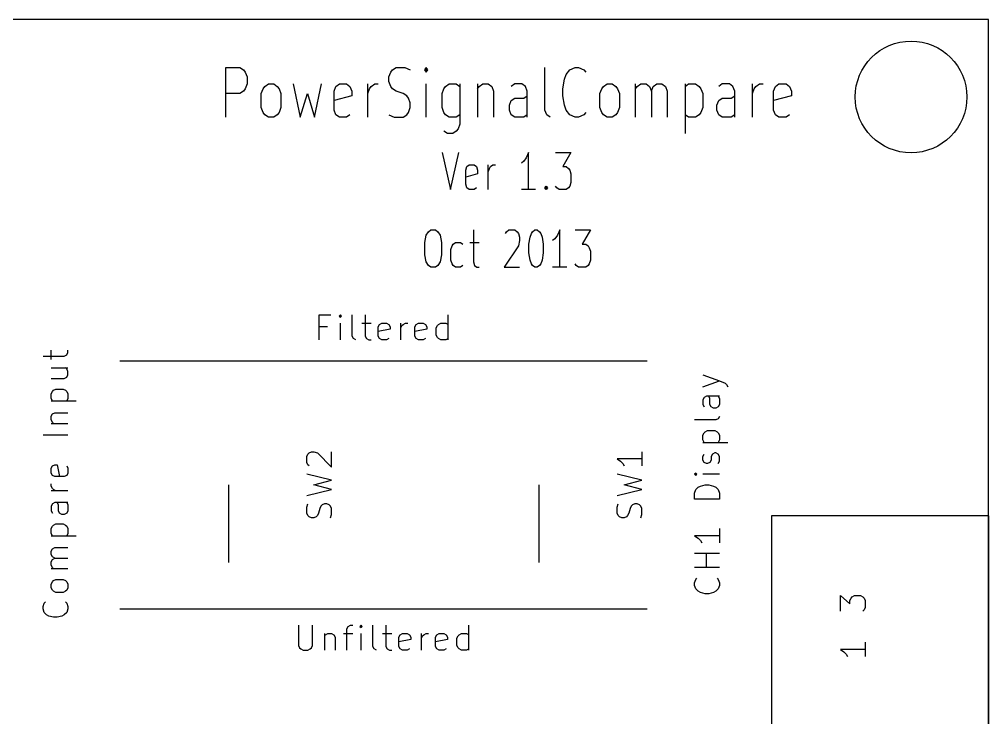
# Model space of a CAD drawing. Header units: inches. Extents: x -0.01 to 4.25, y 0 to 2.25.
# Drawn here: x 2.688 to 4.25, y 1.125 to 2.25 of the extents above; entities that cross this region are included whole.
import ezdxf

# ---------------------------------------------------------------- set-up
doc = ezdxf.new("R2010")
doc.units = ezdxf.units.IN
doc.layers.add('BLACK', color=1, linetype='CONTINUOUS')

msp = doc.modelspace()

# ---------------------------------------------------------------- linework, layer by layer
at = {"layer": 'BLACK'}
for p, q in [((4.25, 2.25), (0, 2.25)), ((4.25, 0), (4.25, 2.25)), ((3.0208, 2.0926), (3.0208, 2.1726)), ((3.0208, 2.1726), (3.0436, 2.1726)), ((3.0436, 2.1726), (3.0494, 2.1688)), ((3.2893, 2.1688), (3.2951, 2.1726)), ((3.2951, 2.1726), (3.3093, 2.1726)), ((3.3093, 2.1726), (3.3179, 2.1688)), ((3.3436, 2.1726), (3.3407, 2.1688)), ((3.3464, 2.1688), (3.3436, 2.1726)), ((3.3436, 2.1726), (3.3436, 2.165)), ((3.5351, 2.104), (3.5351, 2.1726)), ((3.5751, 2.1688), (3.5836, 2.1726)), ((3.5836, 2.1726), (3.5893, 2.1726)), ((3.5893, 2.1726), (3.5979, 2.1688)), ((3.0494, 2.1688), (3.0522, 2.165)), ((3.0522, 2.165), (3.0551, 2.1574)), ((3.0551, 2.1574), (3.0551, 2.146)), ((3.2836, 2.1574), (3.2865, 2.165)), ((3.2836, 2.1498), (3.2836, 2.1574)), ((3.2865, 2.165), (3.2893, 2.1688)), ((3.3407, 2.1688), (3.3436, 2.165)), ((3.3436, 2.165), (3.3464, 2.1688)), ((3.5665, 2.1536), (3.5693, 2.1612)), ((3.5693, 2.1612), (3.5751, 2.1688)), ((3.5979, 2.1688), (3.6008, 2.165)), ((3.0551, 2.146), (3.0522, 2.1383)), ((3.0808, 2.1383), (3.0836, 2.1421)), ((3.0836, 2.1421), (3.0894, 2.146)), ((3.0894, 2.146), (3.0979, 2.146)), ((3.0979, 2.146), (3.1036, 2.1421)), ((3.1036, 2.1421), (3.1065, 2.1383)), ((3.1294, 2.146), (3.1408, 2.0926)), ((3.1637, 2.0926), (3.1751, 2.146)), ((3.1951, 2.1345), (3.198, 2.1421)), ((3.198, 2.1421), (3.2037, 2.146)), ((3.2037, 2.146), (3.2151, 2.146)), ((3.2151, 2.146), (3.2208, 2.1421)), ((3.2208, 2.1421), (3.2237, 2.1345)), ((3.2494, 2.0926), (3.2494, 2.146)), ((3.2522, 2.1383), (3.2551, 2.1421)), ((3.2551, 2.1421), (3.2608, 2.146)), ((3.2608, 2.146), (3.2665, 2.146)), ((3.2865, 2.1421), (3.2836, 2.1498)), ((3.2893, 2.1383), (3.2865, 2.1421)), ((3.3436, 2.0926), (3.3436, 2.146)), ((3.3722, 2.1383), (3.375, 2.1421)), ((3.375, 2.1421), (3.3808, 2.146)), ((3.3808, 2.146), (3.3922, 2.146)), ((3.3922, 2.146), (3.3979, 2.1421)), ((3.3979, 2.146), (3.3979, 2.0812)), ((3.4265, 2.146), (3.4265, 2.0926)), ((3.4265, 2.1383), (3.4293, 2.1421)), ((3.4293, 2.1421), (3.4351, 2.146)), ((3.4351, 2.146), (3.4436, 2.146)), ((3.4436, 2.146), (3.4493, 2.1421)), ((3.4493, 2.1421), (3.4522, 2.1345)), ((3.4865, 2.146), (3.4808, 2.1421)), ((3.4979, 2.146), (3.4865, 2.146)), ((3.5036, 2.1421), (3.4979, 2.146)), ((3.5065, 2.1345), (3.5036, 2.1421)), ((3.5636, 2.1383), (3.5665, 2.1536)), ((3.6265, 2.1383), (3.6293, 2.1421)), ((3.6293, 2.1421), (3.6351, 2.146)), ((3.6351, 2.146), (3.6436, 2.146)), ((3.6436, 2.146), (3.6493, 2.1421)), ((3.6493, 2.1421), (3.6522, 2.1383)), ((3.6808, 2.0926), (3.6808, 2.146)), ((3.6808, 2.1383), (3.6836, 2.1421)), ((3.6836, 2.1421), (3.6894, 2.146)), ((3.6894, 2.146), (3.6979, 2.146)), ((3.6979, 2.146), (3.7036, 2.1421)), ((3.7036, 2.1421), (3.7065, 2.1345)), ((3.7065, 2.1345), (3.7094, 2.1421)), ((3.7094, 2.1421), (3.7151, 2.146)), ((3.7151, 2.146), (3.7236, 2.146)), ((3.7236, 2.146), (3.7294, 2.1421)), ((3.7294, 2.1421), (3.7322, 2.1345)), ((3.7608, 2.146), (3.7608, 2.066)), ((3.7608, 2.1421), (3.7665, 2.146)), ((3.7665, 2.146), (3.7779, 2.146)), ((3.7779, 2.146), (3.7836, 2.1421)), ((3.7836, 2.1421), (3.7865, 2.1383)), ((3.8208, 2.146), (3.8151, 2.1421)), ((3.8322, 2.146), (3.8208, 2.146)), ((3.8379, 2.1421), (3.8322, 2.146)), ((3.8408, 2.1345), (3.8379, 2.1421)), ((3.8694, 2.0926), (3.8694, 2.146)), ((3.8722, 2.1383), (3.8751, 2.1421)), ((3.8751, 2.1421), (3.8808, 2.146)), ((3.8808, 2.146), (3.8865, 2.146)), ((3.9036, 2.1345), (3.9065, 2.1421)), ((3.9065, 2.1421), (3.9122, 2.146)), ((3.9122, 2.146), (3.9236, 2.146)), ((3.9236, 2.146), (3.9293, 2.1421)), ((3.9293, 2.1421), (3.9322, 2.1345)), ((3.0436, 2.1307), (3.0208, 2.1307)), ((3.0494, 2.1345), (3.0436, 2.1307)), ((3.0522, 2.1383), (3.0494, 2.1345)), ((3.0779, 2.1307), (3.0808, 2.1383)), ((3.0779, 2.1079), (3.0779, 2.1307)), ((3.1065, 2.1383), (3.1094, 2.1307)), ((3.1094, 2.1307), (3.1094, 2.1079)), ((3.1408, 2.0926), (3.1522, 2.1307)), ((3.1522, 2.1307), (3.1637, 2.0926)), ((3.1951, 2.104), (3.1951, 2.1345)), ((3.2237, 2.1269), (3.1951, 2.1193)), ((3.2237, 2.1345), (3.2237, 2.1269)), ((3.2494, 2.1307), (3.2522, 2.1383)), ((3.2951, 2.1345), (3.2893, 2.1383)), ((3.3065, 2.1307), (3.2951, 2.1345)), ((3.3122, 2.1269), (3.3065, 2.1307)), ((3.3151, 2.1231), (3.3122, 2.1269)), ((3.3693, 2.1307), (3.3722, 2.1383)), ((3.3693, 2.1079), (3.3693, 2.1307)), ((3.4522, 2.1345), (3.4522, 2.0926)), ((3.5008, 2.1231), (3.5065, 2.1269)), ((3.5065, 2.0926), (3.5065, 2.1345)), ((3.5636, 2.1269), (3.5636, 2.1383)), ((3.5665, 2.1117), (3.5636, 2.1269)), ((3.6236, 2.1307), (3.6265, 2.1383)), ((3.6236, 2.1079), (3.6236, 2.1307)), ((3.6522, 2.1383), (3.6551, 2.1307)), ((3.6551, 2.1307), (3.6551, 2.1079)), ((3.7065, 2.1345), (3.7065, 2.0926)), ((3.7322, 2.1345), (3.7322, 2.0926)), ((3.7865, 2.1383), (3.7894, 2.1307)), ((3.7894, 2.1307), (3.7894, 2.1079)), ((3.8351, 2.1231), (3.8408, 2.1269)), ((3.8408, 2.0926), (3.8408, 2.1345)), ((3.8694, 2.1307), (3.8722, 2.1383)), ((3.9036, 2.104), (3.9036, 2.1345)), ((3.9322, 2.1269), (3.9036, 2.1193)), ((3.9322, 2.1345), (3.9322, 2.1269)), ((3.3179, 2.1155), (3.3151, 2.1231)), ((3.3179, 2.1079), (3.3179, 2.1155)), ((3.4779, 2.1117), (3.4808, 2.1193)), ((3.4779, 2.104), (3.4779, 2.1117)), ((3.4808, 2.1193), (3.4865, 2.1231)), ((3.4865, 2.1231), (3.5008, 2.1231)), ((3.5693, 2.104), (3.5665, 2.1117)), ((3.8122, 2.1117), (3.8151, 2.1193)), ((3.8122, 2.104), (3.8122, 2.1117)), ((3.8151, 2.1193), (3.8208, 2.1231)), ((3.8208, 2.1231), (3.8351, 2.1231)), ((3.0808, 2.1002), (3.0779, 2.1079)), ((3.0836, 2.0964), (3.0808, 2.1002)), ((3.0894, 2.0926), (3.0836, 2.0964)), ((3.1036, 2.0964), (3.0979, 2.0926)), ((3.1065, 2.1002), (3.1036, 2.0964)), ((3.1094, 2.1079), (3.1065, 2.1002)), ((3.198, 2.0964), (3.1951, 2.104)), ((3.2037, 2.0926), (3.198, 2.0964)), ((3.2208, 2.0964), (3.2151, 2.0926)), ((3.2836, 2.0964), (3.2922, 2.0926)), ((3.3065, 2.0926), (3.3122, 2.0964)), ((3.3122, 2.0964), (3.3151, 2.1002)), ((3.3151, 2.1002), (3.3179, 2.1079)), ((3.3722, 2.1002), (3.3693, 2.1079)), ((3.375, 2.0964), (3.3722, 2.1002)), ((3.3808, 2.0926), (3.375, 2.0964)), ((3.3979, 2.0964), (3.3922, 2.0926)), ((3.4808, 2.0964), (3.4779, 2.104)), ((3.4865, 2.0926), (3.4808, 2.0964)), ((3.5065, 2.0964), (3.5008, 2.0926)), ((3.5379, 2.0964), (3.5351, 2.104)), ((3.5437, 2.0926), (3.5379, 2.0964)), ((3.5751, 2.0964), (3.5693, 2.104)), ((3.5836, 2.0926), (3.5751, 2.0964)), ((3.5979, 2.0964), (3.5893, 2.0926)), ((3.6008, 2.1002), (3.5979, 2.0964)), ((3.6265, 2.1002), (3.6236, 2.1079)), ((3.6293, 2.0964), (3.6265, 2.1002)), ((3.6351, 2.0926), (3.6293, 2.0964)), ((3.6493, 2.0964), (3.6436, 2.0926)), ((3.6522, 2.1002), (3.6493, 2.0964)), ((3.6551, 2.1079), (3.6522, 2.1002)), ((3.7665, 2.0926), (3.7608, 2.0964)), ((3.7836, 2.0964), (3.7779, 2.0926)), ((3.7865, 2.1002), (3.7836, 2.0964)), ((3.7894, 2.1079), (3.7865, 2.1002)), ((3.8151, 2.0964), (3.8122, 2.104)), ((3.8208, 2.0926), (3.8151, 2.0964)), ((3.8408, 2.0964), (3.8351, 2.0926)), ((3.9065, 2.0964), (3.9036, 2.104)), ((3.9122, 2.0926), (3.9065, 2.0964)), ((3.9293, 2.0964), (3.9236, 2.0926)), ((3.0979, 2.0926), (3.0894, 2.0926)), ((3.2151, 2.0926), (3.2037, 2.0926)), ((3.2922, 2.0926), (3.3065, 2.0926)), ((3.3922, 2.0926), (3.3808, 2.0926)), ((3.3979, 2.0812), (3.395, 2.0736)), ((3.5008, 2.0926), (3.4865, 2.0926)), ((3.5893, 2.0926), (3.5836, 2.0926)), ((3.6436, 2.0926), (3.6351, 2.0926)), ((3.7779, 2.0926), (3.7665, 2.0926)), ((3.8351, 2.0926), (3.8208, 2.0926)), ((3.9236, 2.0926), (3.9122, 2.0926)), ((3.3779, 2.066), (3.3722, 2.0698)), ((3.3865, 2.066), (3.3779, 2.066)), ((3.3922, 2.0698), (3.3865, 2.066)), ((3.395, 2.0736), (3.3922, 2.0698)), ((3.3693, 2.0357), (3.3826, 1.9757)), ((3.3826, 1.9757), (3.396, 2.0357)), ((3.5084, 2.0357), (3.5046, 2.0271)), ((3.5084, 1.9757), (3.5084, 2.0357)), ((3.5522, 2.0357), (3.577, 2.0357)), ((3.577, 2.0357), (3.5636, 2.0129)), ((3.4093, 2.0129), (3.4131, 2.0157)), ((3.4131, 2.0157), (3.4208, 2.0157)), ((3.4208, 2.0157), (3.4246, 2.0129)), ((3.4436, 1.9757), (3.4436, 2.0157)), ((3.4474, 2.0129), (3.4512, 2.0157)), ((3.4512, 2.0157), (3.4551, 2.0157)), ((3.5008, 2.0214), (3.497, 2.0186)), ((3.5046, 2.0271), (3.5008, 2.0214)), ((3.4074, 2.0071), (3.4093, 2.0129)), ((3.4074, 1.9843), (3.4074, 2.0071)), ((3.4265, 2.0014), (3.4074, 1.9957)), ((3.4246, 2.0129), (3.4265, 2.0071)), ((3.4265, 2.0071), (3.4265, 2.0014)), ((3.4436, 2.0043), (3.4455, 2.01)), ((3.4455, 2.01), (3.4474, 2.0129)), ((3.5636, 2.0129), (3.5694, 2.0129)), ((3.5694, 2.0129), (3.5732, 2.01)), ((3.5732, 2.01), (3.5751, 2.0071)), ((3.5751, 2.0071), (3.577, 2.0014)), ((3.577, 2.0014), (3.577, 1.9871)), ((3.4093, 1.9786), (3.4074, 1.9843)), ((3.577, 1.9871), (3.5751, 1.9814)), ((3.4131, 1.9757), (3.4093, 1.9786)), ((3.4208, 1.9757), (3.4131, 1.9757)), ((3.4246, 1.9786), (3.4208, 1.9757)), ((3.5199, 1.9757), (3.497, 1.9757)), ((3.5351, 1.9786), (3.537, 1.9814)), ((3.537, 1.9757), (3.5351, 1.9786)), ((3.537, 1.9814), (3.5389, 1.9786)), ((3.537, 1.9814), (3.537, 1.9757)), ((3.5389, 1.9786), (3.537, 1.9757)), ((3.5541, 1.9786), (3.5522, 1.9814)), ((3.5579, 1.9757), (3.5541, 1.9786)), ((3.5694, 1.9757), (3.5579, 1.9757)), ((3.5732, 1.9786), (3.5694, 1.9757)), ((3.5751, 1.9814), (3.5732, 1.9786)), ((3.3435, 1.9021), (3.3473, 1.9079)), ((3.3473, 1.9079), (3.3511, 1.9107)), ((3.3511, 1.9107), (3.3588, 1.9107)), ((3.3588, 1.9107), (3.3626, 1.9079)), ((3.3626, 1.9079), (3.3664, 1.9021)), ((3.4197, 1.9107), (3.4197, 1.8593)), ((3.4712, 1.905), (3.4731, 1.9079)), ((3.4731, 1.9079), (3.4769, 1.9107)), ((3.4769, 1.9107), (3.4865, 1.9107)), ((3.4865, 1.9107), (3.4903, 1.9079)), ((3.4903, 1.9079), (3.4922, 1.905)), ((3.5131, 1.905), (3.515, 1.9079)), ((3.515, 1.9079), (3.5188, 1.9107)), ((3.5188, 1.9107), (3.5227, 1.9107)), ((3.5227, 1.9107), (3.5265, 1.9079)), ((3.5265, 1.9079), (3.5284, 1.905)), ((3.5588, 1.9107), (3.555, 1.9021)), ((3.5588, 1.8507), (3.5588, 1.9107)), ((3.5836, 1.9107), (3.6084, 1.9107)), ((3.6084, 1.9107), (3.595, 1.8879)), ((3.3416, 1.8907), (3.3435, 1.9021)), ((3.3416, 1.8707), (3.3416, 1.8907)), ((3.3664, 1.9021), (3.3683, 1.8907)), ((3.3683, 1.8907), (3.3683, 1.8707)), ((3.3873, 1.8879), (3.3911, 1.8907)), ((3.3911, 1.8907), (3.3988, 1.8907)), ((3.3988, 1.8907), (3.4026, 1.8879)), ((3.414, 1.8907), (3.4292, 1.8907)), ((3.4922, 1.905), (3.4941, 1.8993)), ((3.4941, 1.8936), (3.4922, 1.885)), ((3.4941, 1.8993), (3.4941, 1.8936)), ((3.5093, 1.8879), (3.5112, 1.8993)), ((3.5112, 1.8993), (3.5131, 1.905)), ((3.5284, 1.905), (3.5303, 1.8993)), ((3.5303, 1.8993), (3.5322, 1.8879)), ((3.5512, 1.8964), (3.5474, 1.8936)), ((3.555, 1.9021), (3.5512, 1.8964)), ((3.3835, 1.8793), (3.3854, 1.885)), ((3.3835, 1.8621), (3.3835, 1.8793)), ((3.3854, 1.885), (3.3873, 1.8879)), ((3.4922, 1.885), (3.4693, 1.8507)), ((3.5093, 1.8736), (3.5093, 1.8879)), ((3.5322, 1.8879), (3.5322, 1.8736)), ((3.595, 1.8879), (3.6008, 1.8879)), ((3.6008, 1.8879), (3.6046, 1.885)), ((3.6046, 1.885), (3.6065, 1.8821)), ((3.6065, 1.8821), (3.6084, 1.8764)), ((3.6084, 1.8764), (3.6084, 1.8621)), ((3.3435, 1.8593), (3.3416, 1.8707)), ((3.3473, 1.8536), (3.3435, 1.8593)), ((3.3664, 1.8593), (3.3626, 1.8536)), ((3.3683, 1.8707), (3.3664, 1.8593)), ((3.3854, 1.8564), (3.3835, 1.8621)), ((3.4197, 1.8593), (3.4216, 1.8536)), ((3.5112, 1.8621), (3.5093, 1.8736)), ((3.5131, 1.8564), (3.5112, 1.8621)), ((3.5303, 1.8621), (3.5284, 1.8564)), ((3.5322, 1.8736), (3.5303, 1.8621)), ((3.6084, 1.8621), (3.6065, 1.8564)), ((3.3511, 1.8507), (3.3473, 1.8536)), ((3.3588, 1.8507), (3.3511, 1.8507)), ((3.3626, 1.8536), (3.3588, 1.8507)), ((3.3873, 1.8536), (3.3854, 1.8564)), ((3.3911, 1.8507), (3.3873, 1.8536)), ((3.3988, 1.8507), (3.3911, 1.8507)), ((3.4026, 1.8536), (3.3988, 1.8507)), ((3.4216, 1.8536), (3.4254, 1.8507)), ((3.4254, 1.8507), (3.4292, 1.8507)), ((3.4693, 1.8507), (3.4941, 1.8507)), ((3.515, 1.8536), (3.5131, 1.8564)), ((3.5188, 1.8507), (3.515, 1.8536)), ((3.5227, 1.8507), (3.5188, 1.8507)), ((3.5265, 1.8536), (3.5227, 1.8507)), ((3.5284, 1.8564), (3.5265, 1.8536)), ((3.5703, 1.8507), (3.5474, 1.8507)), ((3.5855, 1.8536), (3.5836, 1.8564)), ((3.5893, 1.8507), (3.5855, 1.8536)), ((3.6008, 1.8507), (3.5893, 1.8507)), ((3.6046, 1.8536), (3.6008, 1.8507)), ((3.6065, 1.8564), (3.6046, 1.8536)), ((3.1711, 1.7338), (3.1711, 1.7738)), ((3.1711, 1.7738), (3.1902, 1.7738)), ((3.2054, 1.7738), (3.2035, 1.7719)), ((3.2035, 1.7719), (3.2054, 1.77)), ((3.2073, 1.7719), (3.2054, 1.7738)), ((3.2054, 1.7738), (3.2054, 1.77)), ((3.2054, 1.77), (3.2073, 1.7719)), ((3.2244, 1.7395), (3.2244, 1.7738)), ((3.2454, 1.7738), (3.2454, 1.7395)), ((3.3789, 1.7338), (3.3789, 1.7738)), ((3.1845, 1.7548), (3.1711, 1.7548)), ((3.2054, 1.7338), (3.2054, 1.7605)), ((3.2397, 1.7605), (3.2549, 1.7605)), ((3.2664, 1.7548), (3.2683, 1.7586)), ((3.2664, 1.7395), (3.2664, 1.7548)), ((3.2855, 1.751), (3.2664, 1.7471)), ((3.2683, 1.7586), (3.2721, 1.7605)), ((3.2721, 1.7605), (3.2798, 1.7605)), ((3.2798, 1.7605), (3.2836, 1.7586)), ((3.2836, 1.7586), (3.2855, 1.7548)), ((3.2855, 1.7548), (3.2855, 1.751)), ((3.3026, 1.7338), (3.3026, 1.7605)), ((3.3026, 1.7529), (3.3045, 1.7567)), ((3.3045, 1.7567), (3.3064, 1.7586)), ((3.3064, 1.7586), (3.3102, 1.7605)), ((3.3102, 1.7605), (3.3141, 1.7605)), ((3.3255, 1.7548), (3.3274, 1.7586)), ((3.3255, 1.7395), (3.3255, 1.7548)), ((3.3446, 1.751), (3.3255, 1.7471)), ((3.3274, 1.7586), (3.3312, 1.7605)), ((3.3312, 1.7605), (3.3389, 1.7605)), ((3.3389, 1.7605), (3.3427, 1.7586)), ((3.3427, 1.7586), (3.3446, 1.7548)), ((3.3446, 1.7548), (3.3446, 1.751)), ((3.3598, 1.7529), (3.3617, 1.7567)), ((3.3598, 1.7414), (3.3598, 1.7529)), ((3.3617, 1.7567), (3.3636, 1.7586)), ((3.3636, 1.7586), (3.3674, 1.7605)), ((3.3674, 1.7605), (3.3751, 1.7605)), ((3.3751, 1.7605), (3.3789, 1.7586)), ((3.2263, 1.7357), (3.2244, 1.7395)), ((3.2301, 1.7338), (3.2263, 1.7357)), ((3.2454, 1.7395), (3.2473, 1.7357)), ((3.2473, 1.7357), (3.2511, 1.7338)), ((3.2511, 1.7338), (3.2549, 1.7338)), ((3.2683, 1.7357), (3.2664, 1.7395)), ((3.2721, 1.7338), (3.2683, 1.7357)), ((3.2798, 1.7338), (3.2721, 1.7338)), ((3.2836, 1.7357), (3.2798, 1.7338)), ((3.3274, 1.7357), (3.3255, 1.7395)), ((3.3312, 1.7338), (3.3274, 1.7357)), ((3.3389, 1.7338), (3.3312, 1.7338)), ((3.3427, 1.7357), (3.3389, 1.7338)), ((3.3617, 1.7376), (3.3598, 1.7414)), ((3.3636, 1.7357), (3.3617, 1.7376)), ((3.3674, 1.7338), (3.3636, 1.7357)), ((3.3751, 1.7338), (3.3674, 1.7338)), ((3.3789, 1.7357), (3.3751, 1.7338)), ((2.7262, 1.7076), (2.7605, 1.7076)), ((2.7395, 1.7019), (2.7395, 1.7171)), ((2.7605, 1.7076), (2.7643, 1.7095)), ((2.7643, 1.7095), (2.7662, 1.7133)), ((2.7662, 1.7133), (2.7662, 1.7171)), ((2.7395, 1.6886), (2.7662, 1.6886)), ((2.7643, 1.6867), (2.7624, 1.6886)), ((2.85, 1.7), (3.7, 1.7)), ((2.7395, 1.6714), (2.7605, 1.6714)), ((2.7605, 1.6714), (2.7643, 1.6733)), ((2.7662, 1.6829), (2.7643, 1.6867)), ((2.7643, 1.6733), (2.7662, 1.6771)), ((2.7662, 1.6771), (2.7662, 1.6829)), ((3.7895, 1.6772), (3.8162, 1.6676)), ((3.7895, 1.6581), (3.8162, 1.6676)), ((3.8162, 1.6676), (3.8257, 1.6638)), ((3.8257, 1.6638), (3.8276, 1.6619)), ((3.8276, 1.6619), (3.8295, 1.6581)), ((2.7395, 1.6467), (2.7414, 1.6505)), ((2.7395, 1.639), (2.7395, 1.6467)), ((2.7414, 1.6505), (2.7433, 1.6524)), ((2.7433, 1.6524), (2.7471, 1.6543)), ((2.7471, 1.6543), (2.7586, 1.6543)), ((2.7586, 1.6543), (2.7624, 1.6524)), ((2.7624, 1.6524), (2.7643, 1.6505)), ((2.7643, 1.6505), (2.7662, 1.6467)), ((2.7662, 1.6467), (2.7662, 1.639)), ((3.7914, 1.641), (3.7895, 1.6372)), ((3.7952, 1.6429), (3.7914, 1.641)), ((3.8162, 1.6429), (3.7952, 1.6429)), ((3.801, 1.6391), (3.799, 1.6429)), ((3.8143, 1.6429), (3.8162, 1.6391)), ((2.7414, 1.6352), (2.7395, 1.639)), ((2.7395, 1.6352), (2.7795, 1.6352)), ((2.7662, 1.639), (2.7643, 1.6352)), ((3.7895, 1.6372), (3.7895, 1.6295)), ((3.7895, 1.6295), (3.7914, 1.6257)), ((3.801, 1.6295), (3.801, 1.6391)), ((3.8029, 1.6257), (3.801, 1.6295)), ((3.8067, 1.6238), (3.8029, 1.6257)), ((3.8143, 1.6257), (3.8105, 1.6238)), ((3.8162, 1.6295), (3.8143, 1.6257)), ((3.8162, 1.6391), (3.8162, 1.6295)), ((2.7395, 1.6105), (2.7414, 1.6143)), ((2.7395, 1.6047), (2.7395, 1.6105)), ((2.7414, 1.6143), (2.7452, 1.6162)), ((2.7452, 1.6162), (2.7662, 1.6162)), ((3.8105, 1.6238), (3.8067, 1.6238)), ((3.8162, 1.6104), (3.8143, 1.6066)), ((2.7414, 1.6009), (2.7395, 1.6047)), ((2.7395, 1.599), (2.7662, 1.599)), ((2.7433, 1.599), (2.7414, 1.6009)), ((3.8105, 1.6047), (3.7762, 1.6047)), ((3.8143, 1.6066), (3.8105, 1.6047)), ((2.7662, 1.58), (2.7262, 1.58)), ((3.7895, 1.58), (3.7914, 1.5838)), ((3.7895, 1.5723), (3.7895, 1.58)), ((3.7914, 1.5838), (3.7933, 1.5857)), ((3.7933, 1.5857), (3.7971, 1.5876)), ((3.7971, 1.5876), (3.8086, 1.5876)), ((3.8086, 1.5876), (3.8124, 1.5857)), ((3.8124, 1.5857), (3.8143, 1.5838)), ((3.8143, 1.5838), (3.8162, 1.58)), ((3.8162, 1.58), (3.8162, 1.5723)), ((3.7914, 1.5685), (3.7895, 1.5723)), ((3.7895, 1.5685), (3.8295, 1.5685)), ((3.8162, 1.5723), (3.8143, 1.5685)), ((3.1512, 1.5458), (3.1531, 1.5496)), ((3.1531, 1.5496), (3.155, 1.5515)), ((3.155, 1.5515), (3.1588, 1.5534)), ((3.1588, 1.5534), (3.1626, 1.5534)), ((3.1626, 1.5534), (3.1683, 1.5515)), ((3.1683, 1.5515), (3.1912, 1.5286)), ((3.1912, 1.5286), (3.1912, 1.5534)), ((3.6912, 1.5534), (3.6912, 1.5305)), ((3.7895, 1.5456), (3.7914, 1.5495)), ((3.8048, 1.5495), (3.8029, 1.5456)), ((3.8086, 1.5514), (3.8048, 1.5495)), ((3.8105, 1.5514), (3.8086, 1.5514)), ((3.8143, 1.5495), (3.8105, 1.5514)), ((3.8162, 1.5456), (3.8143, 1.5495)), ((2.7414, 1.5305), (2.7452, 1.5324)), ((2.7452, 1.5324), (2.749, 1.5324)), ((2.749, 1.5324), (2.7529, 1.5133)), ((3.1512, 1.5362), (3.1512, 1.5458)), ((3.1531, 1.5324), (3.1512, 1.5362)), ((3.155, 1.5305), (3.1531, 1.5324)), ((3.6912, 1.5419), (3.6512, 1.5419)), ((3.6512, 1.5419), (3.6569, 1.5381)), ((3.6569, 1.5381), (3.6607, 1.5343)), ((3.6607, 1.5343), (3.6626, 1.5305)), ((3.7895, 1.5399), (3.7895, 1.5456)), ((3.7914, 1.5361), (3.7895, 1.5399)), ((3.7952, 1.5342), (3.7914, 1.5361)), ((3.7971, 1.5342), (3.7952, 1.5342)), ((3.801, 1.5361), (3.7971, 1.5342)), ((3.8029, 1.5399), (3.801, 1.5361)), ((3.8029, 1.5456), (3.8029, 1.5399)), ((3.8143, 1.5342), (3.8162, 1.538)), ((3.8162, 1.538), (3.8162, 1.5456)), ((2.7395, 1.5267), (2.7414, 1.5305)), ((2.7395, 1.519), (2.7395, 1.5267)), ((2.7414, 1.5152), (2.7395, 1.519)), ((2.7452, 1.5133), (2.7414, 1.5152)), ((2.7643, 1.5152), (2.7605, 1.5133)), ((2.7643, 1.5305), (2.7662, 1.5267)), ((2.7662, 1.519), (2.7643, 1.5152)), ((2.7662, 1.5267), (2.7662, 1.519)), ((3.1912, 1.5077), (3.1512, 1.5172)), ((3.6912, 1.5077), (3.6512, 1.5172)), ((3.7781, 1.519), (3.7762, 1.5171)), ((3.7762, 1.5171), (3.7781, 1.5152)), ((3.7762, 1.5171), (3.78, 1.5171)), ((3.78, 1.5171), (3.7781, 1.519)), ((3.7781, 1.5152), (3.78, 1.5171)), ((3.8162, 1.5171), (3.7895, 1.5171)), ((2.7395, 1.498), (2.7395, 1.5019)), ((2.7605, 1.5133), (2.7452, 1.5133)), ((3.025, 1.5), (3.025, 1.375)), ((3.1626, 1.5001), (3.1912, 1.5077)), ((3.1912, 1.4924), (3.1626, 1.5001)), ((3.525, 1.5), (3.525, 1.375)), ((3.6626, 1.5001), (3.6912, 1.5077)), ((3.6912, 1.4924), (3.6626, 1.5001)), ((3.7857, 1.4981), (3.7933, 1.5)), ((3.7933, 1.5), (3.799, 1.5)), ((3.799, 1.5), (3.8067, 1.4981)), ((2.7414, 1.4942), (2.7395, 1.498)), ((2.7662, 1.4904), (2.7395, 1.4904)), ((2.7433, 1.4923), (2.7414, 1.4942)), ((2.7471, 1.4904), (2.7433, 1.4923)), ((3.1512, 1.4829), (3.1912, 1.4924)), ((3.6512, 1.4829), (3.6912, 1.4924)), ((3.7762, 1.4866), (3.7781, 1.4924)), ((3.7762, 1.4771), (3.7762, 1.4866)), ((3.7781, 1.4924), (3.7819, 1.4962)), ((3.7819, 1.4962), (3.7857, 1.4981)), ((3.8067, 1.4981), (3.8105, 1.4962)), ((3.8105, 1.4962), (3.8143, 1.4924)), ((3.8143, 1.4924), (3.8162, 1.4866)), ((3.8162, 1.4866), (3.8162, 1.4771)), ((2.7414, 1.4695), (2.7395, 1.4657)), ((2.7452, 1.4714), (2.7414, 1.4695)), ((2.7662, 1.4714), (2.7452, 1.4714)), ((2.751, 1.4676), (2.749, 1.4714)), ((2.7643, 1.4714), (2.7662, 1.4676)), ((3.1512, 1.4639), (3.1531, 1.4696)), ((3.1798, 1.4696), (3.176, 1.4677)), ((3.1836, 1.4696), (3.1798, 1.4696)), ((3.1874, 1.4677), (3.1836, 1.4696)), ((3.6512, 1.4639), (3.6531, 1.4696)), ((3.6798, 1.4696), (3.676, 1.4677)), ((3.6836, 1.4696), (3.6798, 1.4696)), ((3.6874, 1.4677), (3.6836, 1.4696)), ((3.8162, 1.4771), (3.7762, 1.4771)), ((2.7395, 1.4657), (2.7395, 1.458)), ((2.7395, 1.458), (2.7414, 1.4542)), ((2.751, 1.458), (2.751, 1.4676)), ((2.7529, 1.4542), (2.751, 1.458)), ((2.7567, 1.4523), (2.7529, 1.4542)), ((2.7643, 1.4542), (2.7605, 1.4523)), ((2.7662, 1.458), (2.7643, 1.4542)), ((2.7662, 1.4676), (2.7662, 1.458)), ((3.1512, 1.4543), (3.1512, 1.4639)), ((3.1531, 1.4505), (3.1512, 1.4543)), ((3.1702, 1.4543), (3.1683, 1.4505)), ((3.1721, 1.462), (3.1702, 1.4543)), ((3.174, 1.4658), (3.1721, 1.462)), ((3.176, 1.4677), (3.174, 1.4658)), ((3.1893, 1.4658), (3.1874, 1.4677)), ((3.1912, 1.462), (3.1893, 1.4658)), ((3.1912, 1.4524), (3.1912, 1.462)), ((3.6512, 1.4543), (3.6512, 1.4639)), ((3.6531, 1.4505), (3.6512, 1.4543)), ((3.6702, 1.4543), (3.6683, 1.4505)), ((3.6721, 1.462), (3.6702, 1.4543)), ((3.674, 1.4658), (3.6721, 1.462)), ((3.676, 1.4677), (3.674, 1.4658)), ((3.6893, 1.4658), (3.6874, 1.4677)), ((3.6912, 1.462), (3.6893, 1.4658)), ((3.6912, 1.4524), (3.6912, 1.462)), ((2.7433, 1.4352), (2.7471, 1.4371)), ((2.7471, 1.4371), (2.7586, 1.4371)), ((2.7605, 1.4523), (2.7567, 1.4523)), ((2.7586, 1.4371), (2.7624, 1.4352)), ((3.155, 1.4486), (3.1531, 1.4505)), ((3.1588, 1.4467), (3.155, 1.4486)), ((3.1626, 1.4467), (3.1588, 1.4467)), ((3.1664, 1.4486), (3.1626, 1.4467)), ((3.1683, 1.4505), (3.1664, 1.4486)), ((3.1893, 1.4467), (3.1912, 1.4524)), ((3.655, 1.4486), (3.6531, 1.4505)), ((3.6588, 1.4467), (3.655, 1.4486)), ((3.6626, 1.4467), (3.6588, 1.4467)), ((3.6664, 1.4486), (3.6626, 1.4467)), ((3.6683, 1.4505), (3.6664, 1.4486)), ((3.6893, 1.4467), (3.6912, 1.4524)), ((4.25, 1.45), (3.9, 1.45)), ((3.9, 1.45), (3.9, 0.8)), ((4.25, 1.45), (4.25, 0.8)), ((2.7395, 1.4295), (2.7414, 1.4333)), ((2.7395, 1.4218), (2.7395, 1.4295)), ((2.7414, 1.418), (2.7395, 1.4218)), ((2.7414, 1.4333), (2.7433, 1.4352)), ((2.7624, 1.4352), (2.7643, 1.4333)), ((2.7643, 1.4333), (2.7662, 1.4295)), ((2.7662, 1.4218), (2.7643, 1.418)), ((2.7662, 1.4295), (2.7662, 1.4218)), ((3.8162, 1.4295), (3.8162, 1.4066)), ((2.7395, 1.418), (2.7795, 1.418)), ((3.8162, 1.418), (3.7762, 1.418)), ((3.7762, 1.418), (3.7819, 1.4142)), ((3.7819, 1.4142), (3.7857, 1.4104)), ((3.7857, 1.4104), (3.7876, 1.4066)), ((2.7395, 1.3933), (2.7414, 1.3971)), ((2.7395, 1.3876), (2.7395, 1.3933)), ((2.7414, 1.3971), (2.7452, 1.399)), ((2.7452, 1.399), (2.7662, 1.399)), ((2.7414, 1.3838), (2.7395, 1.3876)), ((2.7395, 1.3762), (2.7414, 1.38)), ((2.7395, 1.3704), (2.7395, 1.3762)), ((2.7452, 1.3819), (2.7414, 1.3838)), ((2.7414, 1.38), (2.7452, 1.3819)), ((2.7452, 1.3819), (2.7662, 1.3819)), ((3.8162, 1.3895), (3.7762, 1.3895)), ((3.7952, 1.3666), (3.7952, 1.3895)), ((2.7414, 1.3666), (2.7395, 1.3704)), ((2.7662, 1.3647), (2.7395, 1.3647)), ((2.7433, 1.3647), (2.7414, 1.3666)), ((3.8162, 1.3666), (3.7762, 1.3666)), ((2.7395, 1.34), (2.7414, 1.3438)), ((2.7414, 1.3438), (2.7433, 1.3457)), ((2.7433, 1.3457), (2.7471, 1.3476)), ((2.7471, 1.3476), (2.7586, 1.3476)), ((2.7586, 1.3476), (2.7624, 1.3457)), ((2.7624, 1.3457), (2.7643, 1.3438)), ((2.7643, 1.3438), (2.7662, 1.34)), ((3.7762, 1.3419), (3.7781, 1.3476)), ((3.7781, 1.3476), (3.78, 1.3495)), ((3.8124, 1.3495), (3.8143, 1.3476)), ((3.8143, 1.3476), (3.8162, 1.3419)), ((2.7395, 1.3342), (2.7395, 1.34)), ((2.7414, 1.3304), (2.7395, 1.3342)), ((2.7433, 1.3285), (2.7414, 1.3304)), ((2.7471, 1.3266), (2.7433, 1.3285)), ((2.7624, 1.3285), (2.7586, 1.3266)), ((2.7643, 1.3304), (2.7624, 1.3285)), ((2.7662, 1.3342), (2.7643, 1.3304)), ((2.7662, 1.34), (2.7662, 1.3342)), ((3.7762, 1.3381), (3.7762, 1.3419)), ((3.7781, 1.3323), (3.7762, 1.3381)), ((3.7819, 1.3285), (3.7781, 1.3323)), ((3.7857, 1.3266), (3.7819, 1.3285)), ((3.8105, 1.3285), (3.8067, 1.3266)), ((3.8143, 1.3323), (3.8105, 1.3285)), ((3.8162, 1.3381), (3.8143, 1.3323)), ((3.8162, 1.3419), (3.8162, 1.3381)), ((2.7586, 1.3266), (2.7471, 1.3266)), ((3.7933, 1.3247), (3.7857, 1.3266)), ((3.799, 1.3247), (3.7933, 1.3247)), ((3.8067, 1.3266), (3.799, 1.3247)), ((4.0112, 1.2967), (4.0112, 1.3215)), ((4.0112, 1.3215), (4.0264, 1.3081)), ((4.0264, 1.3139), (4.0283, 1.3177)), ((4.0264, 1.3081), (4.0264, 1.3139)), ((4.0283, 1.3177), (4.0302, 1.3196)), ((4.0302, 1.3196), (4.034, 1.3215)), ((4.034, 1.3215), (4.0436, 1.3215)), ((4.0436, 1.3215), (4.0474, 1.3196)), ((4.0474, 1.3196), (4.0493, 1.3177)), ((4.0493, 1.3177), (4.0512, 1.3139)), ((4.0512, 1.3139), (4.0512, 1.3024)), ((2.7262, 1.3038), (2.7281, 1.3095)), ((2.7262, 1.3), (2.7262, 1.3038)), ((2.7281, 1.2942), (2.7262, 1.3)), ((2.7281, 1.3095), (2.73, 1.3114)), ((2.7624, 1.3114), (2.7643, 1.3095)), ((2.7643, 1.3095), (2.7662, 1.3038)), ((2.7662, 1.3), (2.7643, 1.2942)), ((2.7662, 1.3038), (2.7662, 1.3)), ((2.85, 1.3), (3.7, 1.3)), ((4.0493, 1.2986), (4.0474, 1.2967)), ((4.0512, 1.3024), (4.0493, 1.2986)), ((2.7319, 1.2904), (2.7281, 1.2942)), ((2.7357, 1.2885), (2.7319, 1.2904)), ((2.7433, 1.2866), (2.7357, 1.2885)), ((2.749, 1.2866), (2.7433, 1.2866)), ((2.7567, 1.2885), (2.749, 1.2866)), ((2.7605, 1.2904), (2.7567, 1.2885)), ((2.7643, 1.2942), (2.7605, 1.2904)), ((3.1378, 1.2738), (3.1378, 1.2414)), ((3.1607, 1.2414), (3.1607, 1.2738)), ((3.2159, 1.2681), (3.2178, 1.2719)), ((3.2159, 1.2338), (3.2159, 1.2681)), ((3.2178, 1.2719), (3.2216, 1.2738)), ((3.2216, 1.2738), (3.2254, 1.2738)), ((3.2388, 1.2738), (3.2369, 1.2719)), ((3.2369, 1.2719), (3.2388, 1.27)), ((3.2407, 1.2719), (3.2388, 1.2738)), ((3.2388, 1.2738), (3.2388, 1.27)), ((3.2388, 1.27), (3.2407, 1.2719)), ((3.2578, 1.2395), (3.2578, 1.2738)), ((3.2788, 1.2738), (3.2788, 1.2395)), ((3.4123, 1.2338), (3.4123, 1.2738)), ((3.1797, 1.2605), (3.1797, 1.2338)), ((3.1797, 1.2567), (3.1816, 1.2586)), ((3.1816, 1.2586), (3.1854, 1.2605)), ((3.1854, 1.2605), (3.1912, 1.2605)), ((3.1912, 1.2605), (3.195, 1.2586)), ((3.195, 1.2586), (3.1969, 1.2548)), ((3.1969, 1.2548), (3.1969, 1.2338)), ((3.2102, 1.2605), (3.2254, 1.2605)), ((3.2388, 1.2338), (3.2388, 1.2605)), ((3.2731, 1.2605), (3.2883, 1.2605)), ((3.2998, 1.2548), (3.3017, 1.2586)), ((3.2998, 1.2395), (3.2998, 1.2548)), ((3.3189, 1.251), (3.2998, 1.2471)), ((3.3017, 1.2586), (3.3055, 1.2605)), ((3.3055, 1.2605), (3.3132, 1.2605)), ((3.3132, 1.2605), (3.317, 1.2586)), ((3.317, 1.2586), (3.3189, 1.2548)), ((3.3189, 1.2548), (3.3189, 1.251)), ((3.336, 1.2338), (3.336, 1.2605)), ((3.336, 1.2529), (3.3379, 1.2567)), ((3.3379, 1.2567), (3.3398, 1.2586)), ((3.3398, 1.2586), (3.3436, 1.2605)), ((3.3436, 1.2605), (3.3475, 1.2605)), ((3.3589, 1.2548), (3.3608, 1.2586)), ((3.3589, 1.2395), (3.3589, 1.2548)), ((3.378, 1.251), (3.3589, 1.2471)), ((3.3608, 1.2586), (3.3646, 1.2605)), ((3.3646, 1.2605), (3.3723, 1.2605)), ((3.3723, 1.2605), (3.3761, 1.2586)), ((3.3761, 1.2586), (3.378, 1.2548)), ((3.378, 1.2548), (3.378, 1.251)), ((3.3932, 1.2529), (3.3951, 1.2567)), ((3.3932, 1.2414), (3.3932, 1.2529)), ((3.3951, 1.2567), (3.397, 1.2586)), ((3.397, 1.2586), (3.4008, 1.2605)), ((3.4008, 1.2605), (3.4085, 1.2605)), ((3.4085, 1.2605), (3.4123, 1.2586)), ((3.1378, 1.2414), (3.1397, 1.2376)), ((3.1397, 1.2376), (3.1416, 1.2357)), ((3.1416, 1.2357), (3.1454, 1.2338)), ((3.1531, 1.2338), (3.1569, 1.2357)), ((3.1569, 1.2357), (3.1588, 1.2376)), ((3.1588, 1.2376), (3.1607, 1.2414)), ((3.2597, 1.2357), (3.2578, 1.2395)), ((3.2635, 1.2338), (3.2597, 1.2357)), ((3.2788, 1.2395), (3.2807, 1.2357)), ((3.2807, 1.2357), (3.2845, 1.2338)), ((3.3017, 1.2357), (3.2998, 1.2395)), ((3.3055, 1.2338), (3.3017, 1.2357)), ((3.317, 1.2357), (3.3132, 1.2338)), ((3.3608, 1.2357), (3.3589, 1.2395)), ((3.3646, 1.2338), (3.3608, 1.2357)), ((3.3761, 1.2357), (3.3723, 1.2338)), ((3.3951, 1.2376), (3.3932, 1.2414)), ((3.397, 1.2357), (3.3951, 1.2376)), ((3.4008, 1.2338), (3.397, 1.2357)), ((3.4123, 1.2357), (3.4085, 1.2338)), ((4.0512, 1.235), (4.0112, 1.235)), ((4.0112, 1.235), (4.0169, 1.2312)), ((4.0512, 1.2465), (4.0512, 1.2236)), ((3.1454, 1.2338), (3.1531, 1.2338)), ((3.2845, 1.2338), (3.2883, 1.2338)), ((3.3132, 1.2338), (3.3055, 1.2338)), ((3.3723, 1.2338), (3.3646, 1.2338)), ((3.4085, 1.2338), (3.4008, 1.2338)), ((4.0169, 1.2312), (4.0207, 1.2274)), ((4.0207, 1.2274), (4.0226, 1.2236))]:
    msp.add_line(p, q, dxfattribs=at)
msp.add_circle((4.125, 2.125), 0.09, dxfattribs=at)

doc.saveas('drawing.dxf')
